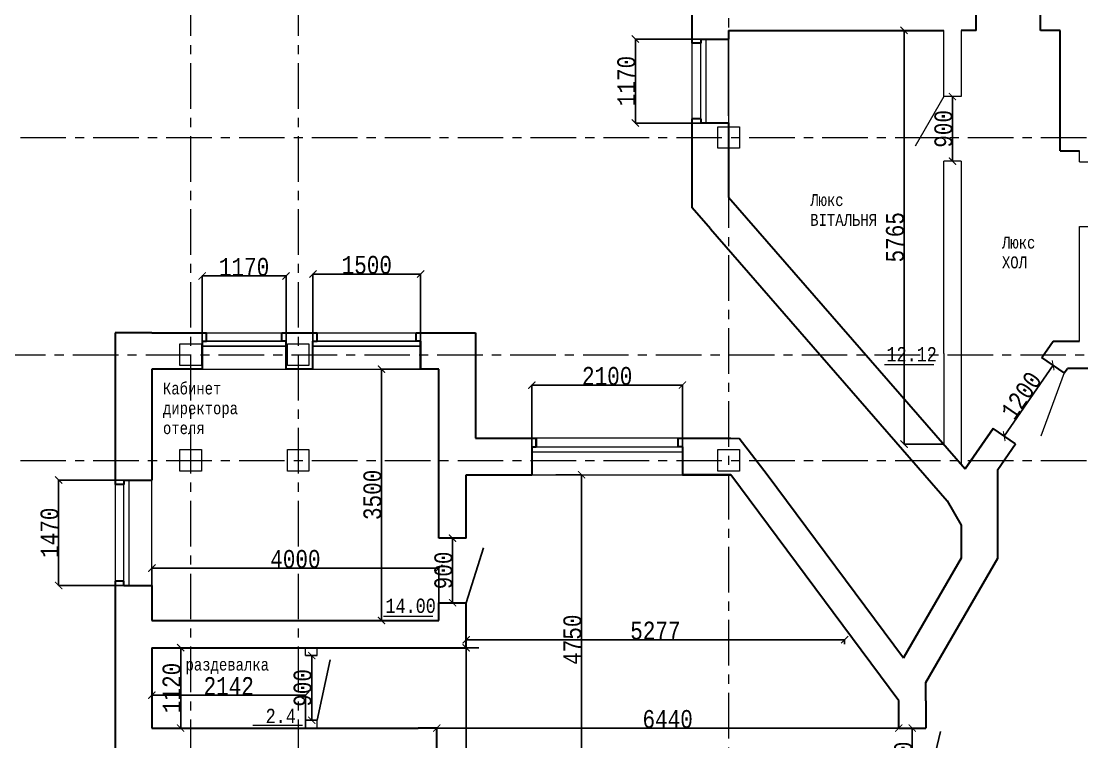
# Model space of a CAD drawing. Header units: millimetres. Extents: x -689206 to 4969298, y -1019800 to 703299.
# Drawn here: x 320693 to 335477, y 684740 to 694779 of the extents above; entities that cross this region are included whole.
import ezdxf

# ---------------------------------------------------------------- set-up
doc = ezdxf.new("R2010")
doc.units = ezdxf.units.MM
doc.linetypes.add('осеваяX2', pattern=[101.6, 63.5, -12.7, 12.7, -12.7])
for name, color, linetype, lineweight in [('несущие', 7, 'Continuous', 30), ('ОКНА', 250, 'Continuous', 20), ('ПЕРЕГОРОДКИ', 252, 'Continuous', 9), ('РАЗМЕРЫ', 7, 'Continuous', 9), ('Слой1', 7, 'Continuous', 30), ('стены', 7, 'Continuous', 20)]:
    doc.layers.add(name, color=color, linetype=linetype, lineweight=lineweight)
doc.styles.add('Аннотативный', font='isocteur.ttf', dxfattribs={"width": 0.7, "height": 250})
doc.dimstyles.new('Аннотативный', dxfattribs={"dimscale": 0, "dimtxt": 250, "dimasz": 100, "dimexe": 1.25, "dimexo": 0.625, "dimtad": 1, "dimdec": 0, "dimtxsty": 'Аннотативный', "dimblk": 'ARCHTICK', "dimcen": 2.5, "dimadec": 0, "dimazin": 0, "dimtfac": 1, "dimtdec": 0, "dimtmove": 0, "dimatfit": 3, "dimfxl": 1, "dimarcsym": 0})

# ---------------------------------------------------------------- blocks, each defined once
blk = doc.blocks.new('_ArchTick')
at = {"color": 0, "linetype": 'ByBlock', "const_width": 0.15}
blk.add_lwpolyline([(-0.5, -0.5), (0.5, 0.5)], dxfattribs=at)
blk = doc.blocks.new('*D80')
at = {"layer": 'Defpoints', "color": 0, "lineweight": 20, "transparency": 16777216}
for p in [(332999, 694652), (333554, 694652), (333554, 688887)]:
    blk.add_point(p, dxfattribs=at)
at = {"layer": 'стены', "color": 0, "lineweight": -2, "transparency": 16777216}
for p, q in [((333554, 694652), (332998, 694652)), ((332999, 688887), (332999, 694652)), ((333554, 688887), (332998, 688887))]:
    blk.add_line(p, q, dxfattribs=at)
at = {"layer": 'стены', "color": 0, "lineweight": -2, "transparency": 16777216, "xscale": 100, "yscale": 100, "zscale": 100}
for p, rotation in [((332999, 694652), 90), ((332999, 688887), 270)]:
    blk.add_blockref('_ArchTick', p, dxfattribs=dict(at, rotation=rotation))
at = {"layer": 'стены', "color": 0, "lineweight": 13, "transparency": 16777216, "insert": (332874, 691769), "char_height": 250, "attachment_point": 5, "rotation": 90, "style": 'Аннотативный'}
blk.add_mtext('5765', dxfattribs=at)
blk = doc.blocks.new('*D145')
at = {"layer": 'Defpoints', "color": 0, "lineweight": 20, "transparency": 16777216}
for p in [(322515, 687160), (322515, 686430), (326515, 686430)]:
    blk.add_point(p, dxfattribs=at)
at = {"layer": 'стены', "color": 0, "lineweight": -2, "transparency": 16777216}
for p, q in [((322515, 686430), (322515, 687161)), ((326515, 687160), (322515, 687160)), ((326515, 686430), (326515, 687161))]:
    blk.add_line(p, q, dxfattribs=at)
at = {"layer": 'стены', "color": 0, "lineweight": -2, "transparency": 16777216, "xscale": 100, "yscale": 100, "zscale": 100, "rotation": 180}
blk.add_blockref('_ArchTick', (322515, 687160), dxfattribs=at)
at = {"layer": 'стены', "color": 0, "lineweight": -2, "transparency": 16777216, "xscale": 100, "yscale": 100, "zscale": 100}
blk.add_blockref('_ArchTick', (326515, 687160), dxfattribs=at)
at = {"layer": 'стены', "color": 0, "lineweight": 13, "transparency": 16777216, "insert": (324515, 687285), "char_height": 250, "attachment_point": 5, "style": 'Аннотативный'}
blk.add_mtext('4000', dxfattribs=at)
blk = doc.blocks.new('*D146')
at = {"layer": 'Defpoints', "color": 0, "lineweight": 20, "transparency": 16777216}
for p in [(325716, 689930), (326515, 689930), (326515, 686430)]:
    blk.add_point(p, dxfattribs=at)
at = {"layer": 'стены', "color": 0, "lineweight": -2, "transparency": 16777216}
for p, q in [((326514, 689930), (325715, 689930)), ((325716, 686430), (325716, 689930)), ((326514, 686430), (325715, 686430))]:
    blk.add_line(p, q, dxfattribs=at)
at = {"layer": 'стены', "color": 0, "lineweight": -2, "transparency": 16777216, "xscale": 100, "yscale": 100, "zscale": 100}
for p, rotation in [((325716, 689930), 90), ((325716, 686430), 270)]:
    blk.add_blockref('_ArchTick', p, dxfattribs=dict(at, rotation=rotation))
at = {"layer": 'стены', "color": 0, "lineweight": 13, "transparency": 16777216, "insert": (325590, 688180), "char_height": 250, "attachment_point": 5, "rotation": 90, "style": 'Аннотативный'}
blk.add_mtext('3500', dxfattribs=at)
blk = doc.blocks.new('*D149')
at = {"layer": 'Defpoints', "color": 0, "lineweight": 20, "transparency": 16777216}
for p in [(326705, 687577), (326705, 687577), (326705, 686677)]:
    blk.add_point(p, dxfattribs=at)
at = {"layer": 'стены', "color": 0, "lineweight": -2, "transparency": 16777216}
for p, q in [((326705, 687577), (326706, 687577)), ((326705, 686677), (326705, 687577)), ((326705, 686677), (326706, 686677))]:
    blk.add_line(p, q, dxfattribs=at)
at = {"layer": 'стены', "color": 0, "lineweight": -2, "transparency": 16777216, "xscale": 100, "yscale": 100, "zscale": 100}
for p, rotation in [((326705, 687577), 90), ((326705, 686677), 270)]:
    blk.add_blockref('_ArchTick', p, dxfattribs=dict(at, rotation=rotation))
at = {"layer": 'стены', "color": 0, "lineweight": 13, "transparency": 16777216, "insert": (326579, 687127), "char_height": 250, "attachment_point": 5, "rotation": 90, "style": 'Аннотативный'}
blk.add_mtext('900', dxfattribs=at)
blk = doc.blocks.new('*D156')
at = {"layer": 'Defpoints', "color": 0, "lineweight": 20, "transparency": 16777216}
for p in [(333114, 684930), (333114, 684030), (333114, 684030)]:
    blk.add_point(p, dxfattribs=at)
at = {"layer": 'стены', "color": 0, "lineweight": -2, "transparency": 16777216}
for p, q in [((333114, 684930), (333114, 684030)), ((333115, 684930), (333115, 684930)), ((333115, 684030), (333115, 684030))]:
    blk.add_line(p, q, dxfattribs=at)
at = {"layer": 'стены', "color": 0, "lineweight": -2, "transparency": 16777216, "xscale": 100, "yscale": 100, "zscale": 100}
for p, rotation in [((333114, 684930), 90), ((333114, 684030), 270)]:
    blk.add_blockref('_ArchTick', p, dxfattribs=dict(at, rotation=rotation))
at = {"layer": 'стены', "color": 0, "lineweight": 25, "transparency": 16777216, "insert": (332989, 684480), "char_height": 250, "attachment_point": 5, "rotation": 90, "style": 'Аннотативный'}
blk.add_mtext('900', dxfattribs=at)
blk = doc.blocks.new('*D160')
at = {"layer": 'Defpoints', "color": 0, "lineweight": 20, "transparency": 16777216}
for p in [(322916, 686050), (324657, 686050), (324657, 684930)]:
    blk.add_point(p, dxfattribs=at)
at = {"layer": 'стены', "color": 0, "lineweight": -2, "transparency": 16777216}
for p, q in [((324657, 686050), (322914, 686050)), ((322916, 684930), (322916, 686050)), ((324657, 684930), (322914, 684930))]:
    blk.add_line(p, q, dxfattribs=at)
at = {"layer": 'стены', "color": 0, "lineweight": -2, "transparency": 16777216, "xscale": 100, "yscale": 100, "zscale": 100}
for p, rotation in [((322916, 686050), 90), ((322916, 684930), 270)]:
    blk.add_blockref('_ArchTick', p, dxfattribs=dict(at, rotation=rotation))
at = {"layer": 'стены', "color": 0, "lineweight": 25, "transparency": 16777216, "insert": (322790, 685490), "char_height": 250, "attachment_point": 5, "rotation": 90, "style": 'Аннотативный'}
blk.add_mtext('1120', dxfattribs=at)
blk = doc.blocks.new('*D161')
at = {"layer": 'Defpoints', "color": 0, "lineweight": 20, "transparency": 16777216}
for p in [(322515, 685390), (322515, 684930), (324657, 684930)]:
    blk.add_point(p, dxfattribs=at)
at = {"layer": 'стены', "color": 0, "lineweight": -2, "transparency": 16777216}
for p, q in [((322515, 684930), (322515, 685391)), ((324657, 685390), (322515, 685390)), ((324657, 684930), (324657, 685391))]:
    blk.add_line(p, q, dxfattribs=at)
at = {"layer": 'стены', "color": 0, "lineweight": -2, "transparency": 16777216, "xscale": 100, "yscale": 100, "zscale": 100, "rotation": 180}
blk.add_blockref('_ArchTick', (322515, 685390), dxfattribs=at)
at = {"layer": 'стены', "color": 0, "lineweight": -2, "transparency": 16777216, "xscale": 100, "yscale": 100, "zscale": 100}
blk.add_blockref('_ArchTick', (324657, 685390), dxfattribs=at)
at = {"layer": 'стены', "color": 0, "lineweight": 13, "transparency": 16777216, "insert": (323586, 685516), "char_height": 250, "attachment_point": 5, "style": 'Аннотативный'}
blk.add_mtext('2142', dxfattribs=at)
blk = doc.blocks.new('*D162')
at = {"layer": 'Defpoints', "color": 0, "lineweight": 20, "transparency": 16777216}
for p in [(324737, 685940), (324743, 685940), (324737, 685040)]:
    blk.add_point(p, dxfattribs=at)
at = {"layer": 'стены', "color": 0, "lineweight": -2, "transparency": 16777216}
for p, q in [((324738, 685940), (324744, 685940)), ((324743, 685040), (324743, 685940)), ((324738, 685040), (324744, 685040))]:
    blk.add_line(p, q, dxfattribs=at)
at = {"layer": 'стены', "color": 0, "lineweight": -2, "transparency": 16777216, "xscale": 100, "yscale": 100, "zscale": 100}
for p, rotation in [((324743, 685940), 90), ((324743, 685040), 270)]:
    blk.add_blockref('_ArchTick', p, dxfattribs=dict(at, rotation=rotation))
at = {"layer": 'стены', "color": 0, "lineweight": 13, "transparency": 16777216, "insert": (324617, 685490), "char_height": 250, "attachment_point": 5, "rotation": 90, "style": 'Аннотативный'}
blk.add_mtext('900', dxfattribs=at)
blk = doc.blocks.new('*D163')
at = {"layer": 'Defpoints', "color": 0, "lineweight": 20, "transparency": 16777216}
for p in [(332171, 686161), (326895, 686050), (332171, 686102)]:
    blk.add_point(p, dxfattribs=at)
at = {"layer": 'стены', "color": 0, "lineweight": -2, "transparency": 16777216}
for p, q in [((326895, 686050), (326895, 686162)), ((326895, 686161), (332171, 686161)), ((332171, 686102), (332171, 686162))]:
    blk.add_line(p, q, dxfattribs=at)
at = {"layer": 'стены', "color": 0, "lineweight": -2, "transparency": 16777216, "xscale": 100, "yscale": 100, "zscale": 100, "rotation": 180}
blk.add_blockref('_ArchTick', (326895, 686161), dxfattribs=at)
at = {"layer": 'стены', "color": 0, "lineweight": -2, "transparency": 16777216, "xscale": 100, "yscale": 100, "zscale": 100}
blk.add_blockref('_ArchTick', (332171, 686161), dxfattribs=at)
at = {"layer": 'стены', "color": 0, "lineweight": 25, "transparency": 16777216, "insert": (329533, 686287), "char_height": 250, "attachment_point": 5, "style": 'Аннотативный'}
blk.add_mtext('5277', dxfattribs=at)
blk = doc.blocks.new('*D186')
at = {"layer": 'Defpoints', "color": 0, "lineweight": 20, "transparency": 16777216}
for p in [(326895, 686050), (327074, 686050), (327074, 673703)]:
    blk.add_point(p, dxfattribs=at)
at = {"layer": 'РАЗМЕРЫ', "color": 0, "lineweight": -2, "transparency": 16777216}
for p, q in [((327073, 686050), (326894, 686050)), ((326895, 673703), (326895, 686050)), ((327073, 673703), (326894, 673703))]:
    blk.add_line(p, q, dxfattribs=at)
at = {"layer": 'РАЗМЕРЫ', "color": 0, "lineweight": -2, "transparency": 16777216, "xscale": 100, "yscale": 100, "zscale": 100}
for p, rotation in [((326895, 686050), 90), ((326895, 673703), 270)]:
    blk.add_blockref('_ArchTick', p, dxfattribs=dict(at, rotation=rotation))
at = {"layer": 'РАЗМЕРЫ', "color": 0, "transparency": 16777216, "insert": (326769, 679876), "char_height": 250, "attachment_point": 5, "rotation": 90, "style": 'Аннотативный'}
blk.add_mtext('12350', dxfattribs=at)
blk = doc.blocks.new('*D200')
at = {"layer": 'Defpoints', "color": 0, "lineweight": 20, "transparency": 16777216}
for p in [(321215, 688387), (322515, 688387), (322515, 686917)]:
    blk.add_point(p, dxfattribs=at)
at = {"layer": 'ОКНА', "color": 0, "lineweight": -2, "transparency": 16777216}
for p, q in [((322514, 688387), (321214, 688387)), ((321215, 686917), (321215, 688387)), ((322514, 686917), (321214, 686917))]:
    blk.add_line(p, q, dxfattribs=at)
at = {"layer": 'ОКНА', "color": 0, "lineweight": -2, "transparency": 16777216, "xscale": 100, "yscale": 100, "zscale": 100}
for p, rotation in [((321215, 688387), 90), ((321215, 686917), 270)]:
    blk.add_blockref('_ArchTick', p, dxfattribs=dict(at, rotation=rotation))
at = {"layer": 'ОКНА', "color": 0, "transparency": 16777216, "insert": (321089, 687652), "char_height": 250, "attachment_point": 5, "rotation": 90, "style": 'Аннотативный'}
blk.add_mtext('1470', dxfattribs=at)
blk = doc.blocks.new('*D201')
at = {"layer": 'Defpoints', "color": 0, "lineweight": 20, "transparency": 16777216}
for p in [(329254, 694531), (330554, 694531), (330554, 693361)]:
    blk.add_point(p, dxfattribs=at)
at = {"layer": 'ОКНА', "color": 0, "lineweight": -2, "transparency": 16777216}
for p, q in [((330554, 694531), (329253, 694531)), ((329254, 693361), (329254, 694531)), ((330554, 693361), (329253, 693361))]:
    blk.add_line(p, q, dxfattribs=at)
at = {"layer": 'ОКНА', "color": 0, "lineweight": -2, "transparency": 16777216, "xscale": 100, "yscale": 100, "zscale": 100}
for p, rotation in [((329254, 694531), 90), ((329254, 693361), 270)]:
    blk.add_blockref('_ArchTick', p, dxfattribs=dict(at, rotation=rotation))
at = {"layer": 'ОКНА', "color": 0, "lineweight": 13, "transparency": 16777216, "insert": (329129, 693946), "char_height": 250, "attachment_point": 5, "rotation": 90, "style": 'Аннотативный'}
blk.add_mtext('1170', dxfattribs=at)
blk = doc.blocks.new('*D206')
at = {"layer": 'Defpoints', "color": 0, "lineweight": 20, "transparency": 16777216}
for p in [(328146, 688460), (328504, 688460), (328146, 683710)]:
    blk.add_point(p, dxfattribs=at)
at = {"layer": 'ПЕРЕГОРОДКИ', "color": 0, "lineweight": -2, "transparency": 16777216}
for p, q in [((328147, 688460), (328505, 688460)), ((328504, 683710), (328504, 688460)), ((328147, 683710), (328505, 683710))]:
    blk.add_line(p, q, dxfattribs=at)
at = {"layer": 'ПЕРЕГОРОДКИ', "color": 0, "lineweight": -2, "transparency": 16777216, "xscale": 100, "yscale": 100, "zscale": 100}
for p, rotation in [((328504, 688460), 90), ((328504, 683710), 270)]:
    blk.add_blockref('_ArchTick', p, dxfattribs=dict(at, rotation=rotation))
at = {"layer": 'ПЕРЕГОРОДКИ', "color": 0, "lineweight": 13, "transparency": 16777216, "insert": (328378, 686162), "char_height": 250, "attachment_point": 5, "rotation": 90, "style": 'Аннотативный'}
blk.add_mtext('4750', dxfattribs=at)
blk = doc.blocks.new('*D220')
at = {"layer": 'Defpoints', "color": 0, "lineweight": 20, "transparency": 16777216}
for p in [(324760, 691257), (324760, 689930), (326260, 689930)]:
    blk.add_point(p, dxfattribs=at)
at = {"layer": 'ОКНА', "color": 0, "lineweight": -2, "transparency": 16777216}
for p, q in [((324760, 689930), (324760, 691258)), ((326260, 691257), (324760, 691257)), ((326260, 689930), (326260, 691258))]:
    blk.add_line(p, q, dxfattribs=at)
at = {"layer": 'ОКНА', "color": 0, "lineweight": -2, "transparency": 16777216, "xscale": 100, "yscale": 100, "zscale": 100, "rotation": 180}
blk.add_blockref('_ArchTick', (324760, 691257), dxfattribs=at)
at = {"layer": 'ОКНА', "color": 0, "lineweight": -2, "transparency": 16777216, "xscale": 100, "yscale": 100, "zscale": 100}
blk.add_blockref('_ArchTick', (326260, 691257), dxfattribs=at)
at = {"layer": 'ОКНА', "color": 0, "transparency": 16777216, "insert": (325510, 691383), "char_height": 250, "attachment_point": 5, "style": 'Аннотативный'}
blk.add_mtext('1500', dxfattribs=at)
blk = doc.blocks.new('*D240')
at = {"layer": 'Defpoints', "color": 0, "linetype": 'ByBlock', "lineweight": 20, "transparency": 16777216}
for p in [(326484, 684930), (326484, 684930), (332924, 684930)]:
    blk.add_point(p, dxfattribs=at)
at = {"layer": 'РАЗМЕРЫ', "color": 0, "linetype": 'ByBlock', "lineweight": -2, "transparency": 16777216}
for p, q in [((326484, 684930), (326484, 684931)), ((332924, 684930), (326484, 684930)), ((332924, 684930), (332924, 684931))]:
    blk.add_line(p, q, dxfattribs=at)
at = {"layer": 'РАЗМЕРЫ', "color": 0, "linetype": 'ByBlock', "lineweight": -2, "transparency": 16777216, "xscale": 100, "yscale": 100, "zscale": 100, "rotation": 180}
blk.add_blockref('_ArchTick', (326484, 684930), dxfattribs=at)
at = {"layer": 'РАЗМЕРЫ', "color": 0, "linetype": 'ByBlock', "lineweight": -2, "transparency": 16777216, "xscale": 100, "yscale": 100, "zscale": 100}
blk.add_blockref('_ArchTick', (332924, 684930), dxfattribs=at)
at = {"layer": 'РАЗМЕРЫ', "color": 0, "linetype": 'ByBlock', "lineweight": 13, "transparency": 16777216, "insert": (329704, 685055), "char_height": 250, "attachment_point": 5, "style": 'Аннотативный'}
blk.add_mtext('6440', dxfattribs=at)
blk = doc.blocks.new('*D241')
at = {"layer": 'Defpoints', "color": 0, "linetype": 'ByBlock', "lineweight": 20, "transparency": 16777216}
for p in [(329911, 689710), (327811, 688460), (329911, 688460)]:
    blk.add_point(p, dxfattribs=at)
at = {"layer": 'РАЗМЕРЫ', "color": 0, "linetype": 'ByBlock', "lineweight": -2, "transparency": 16777216}
for p, q in [((327811, 688460), (327811, 689711)), ((327811, 689710), (329911, 689710)), ((329911, 688460), (329911, 689711))]:
    blk.add_line(p, q, dxfattribs=at)
at = {"layer": 'РАЗМЕРЫ', "color": 0, "linetype": 'ByBlock', "lineweight": -2, "transparency": 16777216, "xscale": 100, "yscale": 100, "zscale": 100, "rotation": 180}
blk.add_blockref('_ArchTick', (327811, 689710), dxfattribs=at)
at = {"layer": 'РАЗМЕРЫ', "color": 0, "linetype": 'ByBlock', "lineweight": -2, "transparency": 16777216, "xscale": 100, "yscale": 100, "zscale": 100}
blk.add_blockref('_ArchTick', (329911, 689710), dxfattribs=at)
at = {"layer": 'РАЗМЕРЫ', "color": 0, "linetype": 'ByBlock', "lineweight": 13, "transparency": 16777216, "insert": (328861, 689835), "char_height": 250, "attachment_point": 5, "style": 'Аннотативный'}
blk.add_mtext('2100', dxfattribs=at)
blk = doc.blocks.new('*D242')
at = {"layer": 'Defpoints', "color": 0, "linetype": 'ByBlock', "lineweight": 20, "transparency": 16777216}
for p in [(323215, 691230), (323215, 689930), (324385, 689930)]:
    blk.add_point(p, dxfattribs=at)
at = {"layer": 'РАЗМЕРЫ', "color": 0, "linetype": 'ByBlock', "lineweight": -2, "transparency": 16777216}
for p, q in [((323215, 689930), (323215, 691231)), ((324385, 691230), (323215, 691230)), ((324385, 689930), (324385, 691231))]:
    blk.add_line(p, q, dxfattribs=at)
at = {"layer": 'РАЗМЕРЫ', "color": 0, "linetype": 'ByBlock', "lineweight": -2, "transparency": 16777216, "xscale": 100, "yscale": 100, "zscale": 100, "rotation": 180}
blk.add_blockref('_ArchTick', (323215, 691230), dxfattribs=at)
at = {"layer": 'РАЗМЕРЫ', "color": 0, "linetype": 'ByBlock', "lineweight": -2, "transparency": 16777216, "xscale": 100, "yscale": 100, "zscale": 100}
blk.add_blockref('_ArchTick', (324385, 691230), dxfattribs=at)
at = {"layer": 'РАЗМЕРЫ', "color": 0, "linetype": 'ByBlock', "lineweight": 13, "transparency": 16777216, "insert": (323800, 691355), "char_height": 250, "attachment_point": 5, "style": 'Аннотативный'}
blk.add_mtext('1170', dxfattribs=at)
blk = doc.blocks.new('*D276')
at = {"layer": 'Defpoints', "color": 0, "linetype": 'ByBlock', "lineweight": 20, "transparency": 16777216}
for p in [(333674, 693729), (333674, 693729), (333674, 692829)]:
    blk.add_point(p, dxfattribs=at)
at = {"layer": 'РАЗМЕРЫ', "color": 0, "linetype": 'ByBlock', "lineweight": -2, "transparency": 16777216}
for p, q in [((333674, 692829), (333674, 693729)), ((333675, 693729), (333675, 693729)), ((333675, 692829), (333675, 692829))]:
    blk.add_line(p, q, dxfattribs=at)
at = {"layer": 'РАЗМЕРЫ', "color": 0, "linetype": 'ByBlock', "lineweight": -2, "transparency": 16777216, "xscale": 100, "yscale": 100, "zscale": 100}
for p, rotation in [((333674, 693729), 90), ((333674, 692829), 270)]:
    blk.add_blockref('_ArchTick', p, dxfattribs=dict(at, rotation=rotation))
at = {"layer": 'РАЗМЕРЫ', "color": 0, "linetype": 'ByBlock', "lineweight": 13, "transparency": 16777216, "insert": (333549, 693279), "char_height": 250, "attachment_point": 5, "rotation": 90, "style": 'Аннотативный'}
blk.add_mtext('900', dxfattribs=at)
blk = doc.blocks.new('*D277')
at = {"layer": 'Defpoints', "color": 0, "linetype": 'ByBlock', "lineweight": 20, "transparency": 16777216}
for p in [(335077, 689986), (335077, 689986), (334395, 688998)]:
    blk.add_point(p, dxfattribs=at)
at = {"layer": 'РАЗМЕРЫ', "color": 0, "linetype": 'ByBlock', "lineweight": -2, "transparency": 16777216}
for p, q in [((334395, 688998), (335077, 689986)), ((335076, 689986), (335076, 689987)), ((334395, 688999), (334394, 688999))]:
    blk.add_line(p, q, dxfattribs=at)
at = {"layer": 'РАЗМЕРЫ', "color": 0, "linetype": 'ByBlock', "lineweight": -2, "transparency": 16777216, "xscale": 100, "yscale": 100, "zscale": 100}
for p, rotation in [((335077, 689986), 55.38831909842458), ((334395, 688998), 235.3883190984246)]:
    blk.add_blockref('_ArchTick', p, dxfattribs=dict(at, rotation=rotation))
at = {"layer": 'РАЗМЕРЫ', "color": 0, "linetype": 'ByBlock', "lineweight": 13, "transparency": 16777216, "insert": (334633, 689564), "char_height": 250, "attachment_point": 5, "rotation": 55.3883, "style": 'Аннотативный'}
blk.add_mtext('1200', dxfattribs=at)

msp = doc.modelspace()

# ---------------------------------------------------------------- linework, layer by layer
at = {"layer": 'несущие', "color": 0}
for p, q in [((323274.6, 690319.8), (323274.6, 690439.8)), ((324670.9, 690439.8), (324820, 690439.8)), ((324820, 690319.8), (324820, 690439.8)), ((323214.6, 690319.8), (323214.6, 689929.8)), ((323214.6, 690319.8), (323274.6, 690319.8)), ((324760, 690319.8), (324820, 690319.8)), ((324760, 689929.8), (324760, 690319.8)), ((326260, 690319.8), (326260, 689929.8)), ((334920.9, 690093.5), (335078.8, 690322.4)), ((335078.8, 690322.4), (335444.3, 690322.4)), ((335232.7, 689878.4), (334920.9, 690093.5)), ((335232.7, 689878.4), (335276.8, 689942.4)), ((338523, 689942.4), (335276.8, 689942.4)), ((333850.4, 688542.4), (334239.3, 689105.9)), ((334551.1, 688890.8), (334239.3, 689105.9)), ((327024.9, 688969.8), (327871, 688969.8)), ((329851, 688969.8), (330583, 688969.8)), ((330583, 688969.8), (330698.5, 688967.4)), ((331093, 688459.8), (330698.5, 688967.4)), ((329911, 688849.8), (329911, 688459.8)), ((334304.2, 688533.1), (334551.1, 688890.8)), ((326894.9, 688459.8), (327811, 688459.8)), ((330583, 688459.8), (329911, 688459.8)), ((329911, 688459.8), (330583, 688459.8)), ((332924.2, 685309.8), (330583, 688459.8)), ((332991.1, 685905.9), (331093, 688459.8)), ((332997.3, 685916.5), (332991.1, 685905.9))]:
    msp.add_line(p, q, dxfattribs=at)
at = {"layer": 'несущие', "color": 0, "lineweight": 20}
msp.add_line((335232.7, 689878.4), (334906.4, 688997.9), dxfattribs=at)
at = {"layer": 'ОКНА'}
for p, q in [((330234.2, 694531.4), (330234.2, 693361.4)), ((330164.2, 693361.4), (330164.2, 694471.4)), ((327811, 688779.8), (329911, 688779.8)), ((327871, 688849.8), (329851, 688849.8)), ((322124.9, 686976.6), (322124.9, 688326.6)), ((322194.9, 688386.6), (322194.9, 686916.6))]:
    msp.add_line(p, q, dxfattribs=at)
at = {"layer": 'ОКНА', "color": 0}
for p, q in [((330554.2, 694531.4), (330554.2, 693361.4)), ((324820, 690439.8), (326200, 690439.8)), ((324760, 689929.8), (326260, 689929.8)), ((329851, 688969.8), (327871, 688969.8)), ((327811, 688459.8), (329911, 688459.8))]:
    msp.add_line(p, q, dxfattribs=at)
at = {"layer": 'ПЕРЕГОРОДКИ', "color": 18, "linetype": 'ByBlock', "lineweight": 13, "true_color": 0x000000}
msp.add_line((333304.2, 684029.8), (333506.1, 684884), dxfattribs=at)
at = {"layer": 'РАЗМЕРЫ'}
for p, q in [((330554.2, 693461.8), (330554.2, 694531.4)), ((330044.2, 693421.4), (330044.2, 694471.4)), ((323274.6, 690439.8), (324324.6, 690439.8)), ((323214.6, 689929.8), (324384.6, 689929.8)), ((322514.9, 686916.6), (322514.9, 688386.6))]:
    msp.add_line(p, q, dxfattribs=at)
at = {"layer": 'РАЗМЕРЫ', "lineweight": 30}
for p, q in [((330044.2, 692177.9), (330044.2, 692402.3)), ((330299.2, 691885.1), (330044.2, 692177.9)), ((324324.6, 690319.8), (324324.6, 690439.8)), ((326200, 690319.8), (326200, 690439.8)), ((324384.6, 690319.8), (324324.6, 690319.8)), ((326260, 690319.8), (326200, 690319.8)), ((327871, 688849.8), (327871, 688969.8)), ((327871, 688969.8), (327871, 688849.8)), ((329851, 688849.8), (329851, 688969.8)), ((327811, 688849.8), (327871, 688849.8)), ((329911, 688849.8), (329851, 688849.8)), ((333599.8, 688095.6), (333794.2, 687758.9))]:
    msp.add_line(p, q, dxfattribs=at)
at = {"layer": 'РАЗМЕРЫ', "color": 114, "true_color": 0x139b48}
for p, q in [((332725.2, 689996.2), (333414.4, 689996.2)), ((325741.4, 686491.7), (326430.7, 686491.7)), ((323923.8, 684972.5), (324613, 684972.5))]:
    msp.add_line(p, q, dxfattribs=at)
at = {"layer": 'РАЗМЕРЫ', "color": 0, "lineweight": 30}
for p, q in [((322124.9, 688326.6), (322004.9, 688326.6)), ((322124.9, 688386.6), (322124.9, 688326.6)), ((322124.9, 688386.6), (322514.9, 688386.6)), ((322124.9, 686976.6), (322004.9, 686976.6)), ((322124.9, 686916.6), (322124.9, 686976.6)), ((322124.9, 686916.6), (322514.9, 686916.6))]:
    msp.add_line(p, q, dxfattribs=at)
at = {"layer": 'Слой1', "lineweight": 20}
msp.add_line((330164.2, 694471.4), (330164.2, 694531.4), dxfattribs=at)
at = {"layer": 'Слой1', "lineweight": 30}
for p, q in [((330164.2, 694531.4), (330554.2, 694531.4)), ((330164.2, 694531.4), (330164.2, 694471.4)), ((330164.2, 694471.4), (330044.2, 694471.4)), ((330164.2, 693421.4), (330044.2, 693421.4)), ((330164.2, 693421.4), (330164.2, 693361.4)), ((330164.2, 693361.4), (330554.2, 693361.4))]:
    msp.add_line(p, q, dxfattribs=at)
at = {"layer": 'стены', "color": 1, "linetype": 'осеваяX2', "lineweight": 15, "ltscale": 10}
for p, q in [((323054.2, 701305.3), (323054.2, 657157.8)), ((324554.2, 701305.3), (324554.2, 657157.8)), ((312554.2, 693159.8), (384704.2, 693159.8)), ((312268.6, 690132.4), (384418.6, 690132.4)), ((312554.2, 688659.8), (384704.2, 688659.8))]:
    msp.add_line(p, q, dxfattribs=at)
at = {"layer": 'стены', "lineweight": 30}
for p, q in [((330044.2, 694471.4), (330044.2, 695642.4)), ((334002.3, 694651.8), (334002.3, 695161.8)), ((334902.3, 694651.8), (334902.3, 695161.8)), ((330554.2, 694651.8), (333554.2, 694651.8)), ((330554.2, 694651.8), (330554.2, 694531.4)), ((334002.3, 694651.8), (333794.2, 694651.8)), ((335174.3, 694651.8), (334902.3, 694651.8)), ((335174.3, 692971.8), (335174.3, 694651.8)), ((330044.2, 692402.3), (330044.2, 693421.4)), ((330554.2, 693361.4), (330554.2, 692326.8)), ((335174.3, 692971.8), (335444.3, 692971.8)), ((330554.2, 692531.8), (330554.2, 692401.8)), ((330554.2, 692326.8), (333850.4, 688542.4)), ((330299.2, 691885.1), (333599.8, 688095.6)), ((322514.9, 690439.8), (322004.9, 690439.8)), ((322004.9, 690439.8), (322004.9, 688326.6)), ((322514.9, 690439.8), (323274.6, 690439.8)), ((324324.6, 690439.8), (324820, 690439.8)), ((326200, 690439.8), (327024.9, 690439.8)), ((327024.9, 690439.8), (327024.9, 688969.8)), ((324384.6, 689929.8), (324384.6, 690319.8)), ((322514.9, 689929.8), (322514.9, 688386.6)), ((323214.6, 689929.8), (322514.9, 689929.8)), ((324760, 689929.8), (324384.6, 689929.8)), ((326514.9, 689929.8), (326260, 689929.8)), ((326514.9, 688177), (326514.9, 689929.8)), ((334239.3, 689105.9), (333850.4, 688542.4)), ((327811, 688849.8), (327811, 688459.8)), ((334304.2, 688533.1), (334551.1, 688890.8)), ((334304.2, 688096.9), (334304.2, 688533.1)), ((326894.9, 687576.6), (326894.9, 688459.8)), ((326514.9, 687576.6), (326514.9, 688177)), ((334304.2, 687296.9), (334304.2, 688096.9)), ((333794.2, 687758.9), (333794.2, 687296.9)), ((333794.2, 687296.9), (332997.3, 685916.5)), ((333304.2, 685564.8), (334304.2, 687296.9)), ((322004.9, 686976.6), (322004.9, 684549.8)), ((322514.9, 686916.6), (322514.9, 686429.8)), ((326514.9, 686429.8), (326514.9, 686676.6)), ((326894.9, 686049.8), (326894.9, 686676.6)), ((322514.9, 686429.8), (326514.9, 686429.8)), ((322514.9, 686049.8), (326894.9, 686049.8)), ((322514.9, 686049.8), (322514.9, 684929.8)), ((333304.2, 685309.8), (333304.2, 685564.8)), ((332924.2, 684929.8), (332924.2, 685309.8)), ((333304.2, 685309.8), (333304.2, 684929.8)), ((322514.9, 684929.8), (326224.2, 684929.8)), ((326484.2, 683733.6), (326484.2, 684929.8)), ((332924.2, 684929.8), (333304.2, 684929.8))]:
    msp.add_line(p, q, dxfattribs=at)
at = {"layer": 'стены', "color": 1, "linetype": 'осеваяX2', "ltscale": 10}
msp.add_line((330554.2, 695582.4), (330554.2, 668690.8), dxfattribs=at)
at = {"layer": 'стены'}
for p, q in [((333554.2, 694651.8), (333192.3, 694651.8)), ((333554.2, 693729), (333554.2, 694651.8)), ((333794.2, 694651.8), (334002.3, 694651.8)), ((333794.2, 694651.8), (333794.2, 693729)), ((334902.3, 694651.8), (335062.3, 694651.8)), ((333554.2, 693729), (333156.1, 693039.5)), ((333794.2, 693729), (333554.2, 693729)), ((335444.3, 692971.8), (335192.3, 692971.8)), ((335444.3, 692820.5), (335444.3, 692971.8)), ((333554.2, 690151.8), (333554.2, 692829)), ((333794.2, 692829), (333554.2, 692829)), ((333794.2, 692829), (333794.2, 690151.8)), ((335444.3, 692820.5), (335564.3, 692820.5)), ((335444.3, 690322.4), (335444.3, 691920.5)), ((335444.3, 691920.5), (335564.3, 691920.5)), ((333554.2, 690151.8), (333554.2, 688886.9)), ((333794.2, 690151.8), (333794.2, 688605.7)), ((334551.1, 688890.8), (334304.2, 688533.1)), ((334551.1, 688890.8), (334304.2, 688533.1)), ((326514.9, 688687), (326514.9, 688177)), ((333794.2, 688605.7), (333849.4, 688541)), ((322004.9, 688326.6), (322004.9, 686976.6)), ((333794.2, 687296.9), (333294.2, 686430.8)), ((334304.2, 687296.9), (333804.2, 686430.8)), ((322514.9, 686916.6), (322514.9, 686429.8)), ((324657.2, 685940.5), (324657.2, 686049.8)), ((324817.2, 685940.5), (324817.2, 686049.8)), ((324657.2, 684929.8), (324657.2, 685040.5)), ((324817.2, 684929.8), (324817.2, 685040.5))]:
    msp.add_line(p, q, dxfattribs=at)
at = {"layer": 'стены', "lineweight": 25}
for p, q in [((323214.6, 690249.8), (324384.6, 690249.8)), ((324324.6, 690319.8), (323274.6, 690319.8)), ((326200, 690319.8), (324760, 690319.8)), ((324760, 690249.8), (326260, 690249.8)), ((326894.9, 686676.6), (327136.9, 687439.8)), ((324657.2, 685940.5), (324817.2, 685940.5)), ((324817.2, 685040.5), (325001.1, 685882.1)), ((324817.2, 685040.5), (324657.2, 685040.5))]:
    msp.add_line(p, q, dxfattribs=at)
at = {"layer": 'стены', "color": 7, "lineweight": 30, "true_color": 0xffffff}
msp.add_line((326260, 689929.8), (326260, 690319.8), dxfattribs=at)
at = {"layer": 'стены', "color": 18, "lineweight": 30, "true_color": 0x000000}
for p, q in [((326894.9, 687576.6), (326514.9, 687576.6)), ((326514.9, 686676.6), (326894.9, 686676.6)), ((326484.2, 684929.8), (326224.2, 684929.8))]:
    msp.add_line(p, q, dxfattribs=at)
at = {"layer": 'стены', "color": 7, "lineweight": 25, "true_color": 0xffffff}
msp.add_line((333304.2, 684029.8), (333506.1, 684884), dxfattribs=at)
at = {"layer": 'стены', "color": 240, "true_color": 0xed1f24}
for points in [[(330404.2, 693309.8), (330704.2, 693309.8), (330704.2, 693009.8), (330404.2, 693009.8)], [(322904.2, 690282.4), (323204.2, 690282.4), (323204.2, 689982.4), (322904.2, 689982.4)], [(324404.2, 690282.4), (324704.2, 690282.4), (324704.2, 689982.4), (324404.2, 689982.4)], [(322904.2, 688810.8), (323204.2, 688810.8), (323204.2, 688510.8), (322904.2, 688510.8)], [(324404.2, 688810.8), (324704.2, 688810.8), (324704.2, 688510.8), (324404.2, 688510.8)], [(330404.2, 688809.8), (330704.2, 688809.8), (330704.2, 688509.8), (330404.2, 688509.8)]]:
    msp.add_lwpolyline(points, close=True, dxfattribs=at)

# ---------------------------------------------------------------- texts
at = {"width": 766.271, "attachment_point": 1, "style": 'Аннотативный'}
for s, insert, char_height in [('Люкс\\PВІТАЛЬНЯ', (331691.1, 692370.2), 165.8), ('Люкс ХОЛ', (334363.7, 691778.2), 165.8), ('Кабинет директора отеля', (322668.9, 689745.5), 165.799)]:
    msp.add_mtext(s, dxfattribs=dict(at, insert=insert, char_height=char_height))
at = {"color": 18, "true_color": 0x000000, "insert": (322983.8, 685898), "char_height": 165.8, "width": 766.271, "attachment_point": 1, "style": 'Аннотативный'}
msp.add_mtext('раздевалка', dxfattribs=at)
at = {"layer": 'РАЗМЕРЫ', "color": 114, "true_color": 0x139b48, "char_height": 200, "width": 656.117, "attachment_point": 1, "style": 'Аннотативный'}
for s, insert in [('12.12', (332754.4, 690239)), ('14.00', (325770.7, 686734.5)), ('2.4', (324100.4, 685199.5))]:
    msp.add_mtext(s, dxfattribs=dict(at, insert=insert))

# ---------------------------------------------------------------- dimensions: what is measured, and where the dimension line sits
at = {"layer": 'ОКНА', "lineweight": 13}
dim = msp.add_aligned_dim(p1=(330554.2, 693361.4), p2=(330554.2, 694531.4), distance=1300, dimstyle='Аннотативный', dxfattribs=at)
dim.commit()
dim.dimension.update_dxf_attribs({"geometry": '*D201', "text_midpoint": (329128.6, 693946.4)})
at = {"layer": 'ОКНА', "color": 0}
dim = msp.add_linear_dim(base=(324760, 691257.1), p1=(326260, 689929.8), p2=(324760, 689929.8), dimstyle='Аннотативный', dxfattribs=at)
dim.commit()
dim.dimension.update_dxf_attribs({"geometry": '*D220', "text_midpoint": (325510, 691382.8)})
dim = msp.add_aligned_dim(p1=(322514.9, 686916.6), p2=(322514.9, 688386.6), distance=1300, dimstyle='Аннотативный', dxfattribs=at)
dim.commit()
dim.dimension.update_dxf_attribs({"geometry": '*D200', "text_midpoint": (321089.2, 687651.6)})
at = {"layer": 'ПЕРЕГОРОДКИ', "color": 18, "lineweight": 13, "true_color": 0x000000}
dim = msp.add_linear_dim(base=(328503.8, 688459.8), p1=(328146.4, 683709.8), p2=(328146.4, 688459.8), angle=90, dimstyle='Аннотативный', dxfattribs=at)
dim.commit()
dim.dimension.update_dxf_attribs({"geometry": '*D206', "text_midpoint": (328503.8, 686161.6), "dimtype": 161})
at = {"layer": 'РАЗМЕРЫ', "color": 18, "linetype": 'ByBlock', "lineweight": 13, "true_color": 0x000000}
dim = msp.add_linear_dim(base=(333674.2, 693729), p1=(333674.2, 692829), p2=(333674.2, 693729), angle=90, dimstyle='Аннотативный', dxfattribs=at)
dim.commit()
dim.dimension.update_dxf_attribs({"geometry": '*D276', "text_midpoint": (333548.6, 693279)})
for base, p1, p2, picture, middle in [((323214.6, 691229.8), (324384.6, 689929.8), (323214.6, 689929.8), '*D242', (323799.6, 691355.4)), ((329911, 689709.6), (327811, 688459.8), (329911, 688459.8), '*D241', (328861, 689835.2)), ((326484.2, 684929.8), (332924.2, 684929.8), (326484.2, 684929.8), '*D240', (329704.2, 685055.4))]:
    dim = msp.add_linear_dim(base=base, p1=p1, p2=p2, dimstyle='Аннотативный', dxfattribs=at)
    dim.commit()
    dim.dimension.update_dxf_attribs({"geometry": picture, "text_midpoint": middle})
dim = msp.add_aligned_dim(p1=(334395.2, 688998.3), p2=(335076.8, 689986), distance=0, dimstyle='Аннотативный', dxfattribs=at)
dim.commit()
dim.dimension.update_dxf_attribs({"geometry": '*D277', "text_midpoint": (334632.6, 689563.5)})
at = {"layer": 'РАЗМЕРЫ'}
dim = msp.add_linear_dim(base=(326894.9, 686049.8), p1=(327073.8, 673702.6), p2=(327073.8, 686049.8), angle=90, text='12350', dimstyle='Аннотативный', dxfattribs=at)
dim.commit()
dim.dimension.update_dxf_attribs({"geometry": '*D186', "text_midpoint": (326769.2, 679876.2)})
at = {"layer": 'стены', "lineweight": 13}
for p1, p2, distance, picture, middle in [((333554.2, 688886.9), (333554.2, 694651.8), 554.7, '*D80', (332873.8, 691769.4)), ((326514.9, 686429.8), (326514.9, 689929.8), 798.8, '*D146', (325590.4, 688179.8)), ((326514.9, 686429.8), (322514.9, 686429.8), -730, '*D145', (324514.9, 687285.4))]:
    dim = msp.add_aligned_dim(p1=p1, p2=p2, distance=distance, dimstyle='Аннотативный', dxfattribs=at)
    dim.commit()
    dim.dimension.update_dxf_attribs({"geometry": picture, "text_midpoint": middle})
for base, p1, p2, picture, middle in [((326704.9, 687576.6), (326704.9, 686676.6), (326704.9, 687576.6), '*D149', (326579.2, 687126.6)), ((324742.9, 685940.5), (324737.2, 685040.5), (324737.2, 685940.5), '*D162', (324617.3, 685490.5))]:
    dim = msp.add_linear_dim(base=base, p1=p1, p2=p2, angle=90, dimstyle='Аннотативный', dxfattribs=at)
    dim.commit()
    dim.dimension.update_dxf_attribs({"geometry": picture, "text_midpoint": middle})
at = {"layer": 'стены', "lineweight": 25}
dim = msp.add_linear_dim(base=(332171.5, 686161), p1=(326894.9, 686049.8), p2=(332171.5, 686101.8), dimstyle='Аннотативный', dxfattribs=at)
dim.commit()
dim.dimension.update_dxf_attribs({"geometry": '*D163', "text_midpoint": (329533.2, 686286.6)})
dim = msp.add_linear_dim(base=(322915.7, 686049.8), p1=(324657.2, 684929.8), p2=(324657.2, 686049.8), angle=90, dimstyle='Аннотативный', dxfattribs=at)
dim.commit()
dim.dimension.update_dxf_attribs({"geometry": '*D160', "text_midpoint": (322915.7, 685489.8), "dimtype": 160})
at = {"layer": 'стены', "lineweight": 13}
dim = msp.add_linear_dim(base=(322514.9, 685390), p1=(324657.2, 684929.8), p2=(322514.9, 684929.8), dimstyle='Аннотативный', dxfattribs=at)
dim.commit()
dim.dimension.update_dxf_attribs({"geometry": '*D161', "text_midpoint": (323586, 685390), "dimtype": 160})
at = {"layer": 'стены', "lineweight": 25}
dim = msp.add_linear_dim(base=(333114.2, 684029.8), p1=(333114.2, 684929.8), p2=(333114.2, 684029.8), angle=90, dimstyle='Аннотативный', dxfattribs=at)
dim.commit()
dim.dimension.update_dxf_attribs({"geometry": '*D156', "text_midpoint": (332988.6, 684479.8)})

doc.saveas('drawing.dxf')
